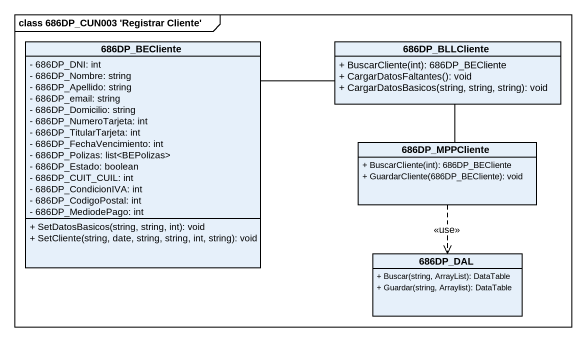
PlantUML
@startuml
mainframe class 686DP_CUN003 'Registrar Cliente'
hide circle
hide empty members
skinparam classAttributeIconSize 0
class "686DP_BECliente" as c686DP_BECliente {
  - 686DP_DNI: int
  - 686DP_Nombre: string
  - 686DP_Apellido: string
  - 686DP_email: string
  - 686DP_Domicilio: string
  - 686DP_NumeroTarjeta: int
  - 686DP_TitularTarjeta: int
  - 686DP_FechaVencimiento: int
  - 686DP_Polizas: list<BEPolizas>
  - 686DP_Estado: boolean
  - 686DP_CUIT_CUIL: int
  - 686DP_CondicionIVA: int
  - 686DP_CodigoPostal: int
  - 686DP_MediodePago: int
  + SetDatosBasicos(string, string, int): void
  + SetCliente(string, date, string, string, int, string): void
}
class "686DP_BLLCliente" as c686DP_BLLCliente {
  + BuscarCliente(int): 686DP_BECliente
  + CargarDatosFaltantes(): void
  + CargarDatosBasicos(string, string, string): void
}
class "686DP_MPPCliente" as c686DP_MPPCliente {
  + BuscarCliente(int): 686DP_BECliente
  + GuardarCliente(686DP_BECliente): void
}
class "686DP_DAL" as c686DP_DAL {
  + Buscar(string, ArrayList): DataTable
  + Guardar(string, Arraylist): DataTable
}
c686DP_BECliente -right- c686DP_BLLCliente
c686DP_BLLCliente -- c686DP_MPPCliente
c686DP_MPPCliente ..> c686DP_DAL : <<use>>
@enduml
